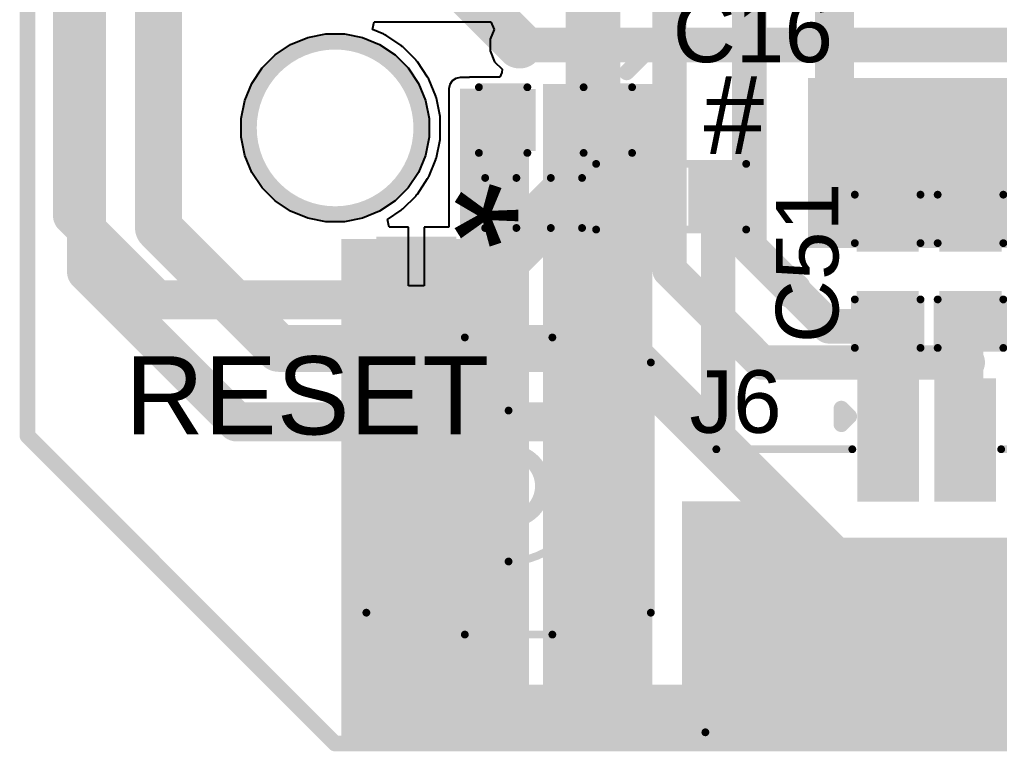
# Model space of a CAD drawing. Header units: millimetres. Extents: x -0.43 to 2.06, y -0.4 to 2.49.
# Drawn here: x -0.202 to 0.425, y -0.399 to 0.069 of the extents above; entities that cross this region are included whole.
import ezdxf

# ---------------------------------------------------------------- set-up
doc = ezdxf.new("R2010")
doc.units = ezdxf.units.MM
doc.header["$MEASUREMENT"] = 0
for name, color, linetype in [('BottomLayer', 5, 'Continuous'), ('Mechanical2', 216, 'Continuous'), ('MultiLayer', 9, 'Continuous'), ('TopLayer', 1, 'Continuous'), ('TopOverlay', 2, 'Continuous'), ('TopPaste', 8, 'Continuous'), ('TopSolder', 216, 'Continuous'), ('ViaHoleLayer', 16, 'Continuous')]:
    doc.layers.add(name, color=color, linetype=linetype)
doc.styles.add('Arial', font='', dxfattribs={"height": 0.2})
doc.styles.get('Arial').set_extended_font_data('Arial')

# ---------------------------------------------------------------- blocks, each defined once
blk = doc.blocks.new('TS_1109S_C_B_59')
at = {"layer": 'TopLayer'}
for points in [[(-0.15551, 0.08071), (-0.10039, 0.08071), (-0.10039, 0.0374), (-0.15551, 0.0374)], [(0.10039, 0.08071), (0.15551, 0.08071), (0.15551, 0.0374), (0.10039, 0.0374)], [(-0.15551, -0.0374), (-0.10039, -0.0374), (-0.10039, -0.08071), (-0.15551, -0.08071)], [(0.10039, -0.0374), (0.15551, -0.0374), (0.15551, -0.08071), (0.10039, -0.08071)]]:
    blk.add_hatch(color=1, dxfattribs=at).paths.add_polyline_path(points)
at = {"layer": 'TopPaste'}
for points in [[(-0.15551, 0.08071), (-0.10039, 0.08071), (-0.10039, 0.0374), (-0.15551, 0.0374)], [(0.10039, 0.08071), (0.15551, 0.08071), (0.15551, 0.0374), (0.10039, 0.0374)], [(-0.15551, -0.0374), (-0.10039, -0.0374), (-0.10039, -0.08071), (-0.15551, -0.08071)], [(0.10039, -0.0374), (0.15551, -0.0374), (0.15551, -0.08071), (0.10039, -0.08071)]]:
    blk.add_hatch(color=8, dxfattribs=at).paths.add_polyline_path(points)
at = {"layer": 'TopSolder'}
for points in [[(-0.15951, 0.08471), (-0.09639, 0.08471), (-0.09639, 0.0334), (-0.15951, 0.0334)], [(0.09639, 0.08471), (0.15951, 0.08471), (0.15951, 0.0334), (0.09639, 0.0334)], [(-0.15951, -0.0334), (-0.09639, -0.0334), (-0.09639, -0.08471), (-0.15951, -0.08471)], [(0.09639, -0.0334), (0.15951, -0.0334), (0.15951, -0.08471), (0.09639, -0.08471)]]:
    blk.add_hatch(color=216, dxfattribs=at).paths.add_polyline_path(points)
at = {"layer": 'TopOverlay', "const_width": 0.005}
for points in [[(0.081, 0.091), (-0.079, 0.091)], [(-0.095, -0.028), (-0.095, 0.028)], [(0.095, -0.028), (0.095, 0.028)], [(0.081, -0.091), (-0.079, -0.091)]]:
    blk.add_lwpolyline(points, dxfattribs=at)
at = {"layer": 'TopOverlay'}
for points, const_width in [([(-0.08025, 0.091, 1), (-0.07775, 0.091, 1)], 0.0025), ([(0.07975, 0.091, 1), (0.08225, 0.091, 1)], 0.0025), ([(0.04826, 0, 1), (-0.04826, 0, 1)], 0.005), ([(-0.09625, 0.028, 1), (-0.09375, 0.028, 1)], 0.0025), ([(0.02193, 0, 1), (-0.02193, 0, 1)], 0.01), ([(0.09375, 0.028, 1), (0.09625, 0.028, 1)], 0.0025), ([(-0.04951, 0, 1), (-0.04701, 0, 1)], 0.0025), ([(-0.02443, 0, 1), (-0.01943, 0, 1)], 0.005), ([(0.01943, 0, 1), (0.02443, 0, 1)], 0.005), ([(0.04701, 0, 1), (0.04951, 0, 1)], 0.0025), ([(-0.09625, -0.028, 1), (-0.09375, -0.028, 1)], 0.0025), ([(0.09375, -0.028, 1), (0.09625, -0.028, 1)], 0.0025), ([(-0.08025, -0.091, 1), (-0.07775, -0.091, 1)], 0.0025), ([(0.07975, -0.091, 1), (0.08225, -0.091, 1)], 0.0025)]:
    blk.add_lwpolyline(points, format="xyb", close=True, dxfattribs=dict(at, const_width=const_width))
blk = doc.blocks.new('RES_0603_85')
at = {"layer": 'TopLayer'}
for points in [[(-0.015, 0.0175), (-0.015, -0.0175), (-0.045, -0.0175), (-0.045, 0.0175)], [(0.045, 0.0175), (0.045, -0.0175), (0.015, -0.0175), (0.015, 0.0175)]]:
    blk.add_hatch(color=1, dxfattribs=at).paths.add_polyline_path(points)
at = {"layer": 'TopPaste'}
for points in [[(-0.015, 0.0175), (-0.015, -0.0175), (-0.045, -0.0175), (-0.045, 0.0175)], [(0.045, 0.0175), (0.045, -0.0175), (0.015, -0.0175), (0.015, 0.0175)]]:
    blk.add_hatch(color=8, dxfattribs=at).paths.add_polyline_path(points)
at = {"layer": 'TopSolder'}
for points in [[(-0.011, 0.0215), (-0.011, -0.0215), (-0.049, -0.0215), (-0.049, 0.0215)], [(0.049, 0.0215), (0.049, -0.0215), (0.011, -0.0215), (0.011, 0.0215)]]:
    blk.add_hatch(color=216, dxfattribs=at).paths.add_polyline_path(points)
at = {"layer": 'TopOverlay', "const_width": 0.005}
for points in [[(-0.048, 0.021), (0.048, 0.021)], [(-0.048, -0.021), (-0.048, 0.021)], [(0.048, -0.021), (0.048, 0.021)], [(-0.048, -0.021), (0.048, -0.021)]]:
    blk.add_lwpolyline(points, dxfattribs=at)
at = {"layer": 'TopOverlay', "const_width": 0.0025}
for points in [[(-0.04925, 0.021, 1), (-0.04675, 0.021, 1)], [(-0.04925, 0.021, 1), (-0.04675, 0.021, 1)], [(0.04675, 0.021, 1), (0.04925, 0.021, 1)], [(0.04675, 0.021, 1), (0.04925, 0.021, 1)], [(-0.04925, -0.021, 1), (-0.04675, -0.021, 1)], [(-0.04925, -0.021, 1), (-0.04675, -0.021, 1)], [(0.04675, -0.021, 1), (0.04925, -0.021, 1)], [(0.04675, -0.021, 1), (0.04925, -0.021, 1)]]:
    blk.add_lwpolyline(points, format="xyb", close=True, dxfattribs=at)
blk = doc.blocks.new('1_25_2PWB_94')
at = {"layer": 'TopLayer'}
for points in [[(-0.04035, 0.08563), (-0.00886, 0.08563), (-0.00886, 0.01476), (-0.04035, 0.01476)], [(0.00886, 0.08563), (0.04035, 0.08563), (0.04035, 0.01476), (0.00886, 0.01476)], [(-0.15256, 0.00689), (-0.08169, 0.00689), (-0.08169, -0.10728), (-0.15256, -0.10728)], [(0.15256, -0.10728), (0.08169, -0.10728), (0.08169, 0.00689), (0.15256, 0.00689)]]:
    blk.add_hatch(color=1, dxfattribs=at).paths.add_polyline_path(points)
at = {"layer": 'TopPaste'}
for points in [[(-0.04035, 0.08563), (-0.00886, 0.08563), (-0.00886, 0.01476), (-0.04035, 0.01476)], [(0.00886, 0.08563), (0.04035, 0.08563), (0.04035, 0.01476), (0.00886, 0.01476)], [(-0.15256, 0.00689), (-0.08169, 0.00689), (-0.08169, -0.10728), (-0.15256, -0.10728)], [(0.15256, -0.10728), (0.08169, -0.10728), (0.08169, 0.00689), (0.15256, 0.00689)]]:
    blk.add_hatch(color=8, dxfattribs=at).paths.add_polyline_path(points)
at = {"layer": 'TopSolder'}
for points in [[(-0.04435, 0.08963), (-0.00486, 0.08963), (-0.00486, 0.01076), (-0.04435, 0.01076)], [(0.00486, 0.08963), (0.04435, 0.08963), (0.04435, 0.01076), (0.00486, 0.01076)], [(-0.15656, 0.01089), (-0.07769, 0.01089), (-0.07769, -0.11128), (-0.15656, -0.11128)], [(0.15656, -0.11128), (0.07769, -0.11128), (0.07769, 0.01089), (0.15656, 0.01089)]]:
    blk.add_hatch(color=216, dxfattribs=at).paths.add_polyline_path(points)
at = {"layer": 'TopOverlay'}
for points, const_width in [([(-0.05461, 0.0602), (-0.05461, 0.0702)], 0.01), ([(-0.05461, 0.0702), (-0.04961, 0.0652)], 0.01), ([(-0.05461, 0.0602), (-0.04961, 0.0652)], 0.01), ([(-0.13461, 0.0442), (-0.04761, 0.0442)], 0.005), ([(0.04761, 0.0442), (0.13461, 0.0442)], 0.005), ([(-0.009, -0.125), (0.001, -0.115)], 0.01), ([(0.001, -0.115), (0.011, -0.125)], 0.01), ([(-0.009, -0.125), (0.011, -0.125)], 0.01), ([(-0.14161, -0.1368), (0.13874, -0.137)], 0.005)]:
    blk.add_lwpolyline(points, dxfattribs=dict(at, const_width=const_width))
for points, const_width in [([(-0.05711, 0.0702, 1), (-0.05211, 0.0702, 1)], 0.005), ([(-0.05711, 0.0702, 1), (-0.05211, 0.0702, 1)], 0.005), ([(-0.05211, 0.0652, 1), (-0.04711, 0.0652, 1)], 0.005), ([(-0.05211, 0.0652, 1), (-0.04711, 0.0652, 1)], 0.005), ([(-0.05711, 0.0602, 1), (-0.05211, 0.0602, 1)], 0.005), ([(-0.05711, 0.0602, 1), (-0.05211, 0.0602, 1)], 0.005), ([(-0.13586, 0.0442, 1), (-0.13336, 0.0442, 1)], 0.0025), ([(-0.04886, 0.0442, 1), (-0.04636, 0.0442, 1)], 0.0025), ([(0.04636, 0.0442, 1), (0.04886, 0.0442, 1)], 0.0025), ([(0.13336, 0.0442, 1), (0.13586, 0.0442, 1)], 0.0025), ([(-0.0015, -0.115, 1), (0.0035, -0.115, 1)], 0.005), ([(-0.0015, -0.115, 1), (0.0035, -0.115, 1)], 0.005), ([(-0.0115, -0.125, 1), (-0.0065, -0.125, 1)], 0.005), ([(-0.0115, -0.125, 1), (-0.0065, -0.125, 1)], 0.005), ([(0.0085, -0.125, 1), (0.0135, -0.125, 1)], 0.005), ([(0.0085, -0.125, 1), (0.0135, -0.125, 1)], 0.005), ([(-0.14286, -0.1368, 1), (-0.14036, -0.1368, 1)], 0.0025), ([(0.13749, -0.137, 1), (0.13999, -0.137, 1)], 0.0025)]:
    blk.add_lwpolyline(points, format="xyb", close=True, dxfattribs=dict(at, const_width=const_width))
blk = doc.blocks.new('CAP_0603_108')
at = {"layer": 'TopLayer'}
for points in [[(-0.015, 0.0175), (-0.015, -0.0175), (-0.045, -0.0175), (-0.045, 0.0175)], [(0.045, 0.0175), (0.045, -0.0175), (0.015, -0.0175), (0.015, 0.0175)]]:
    blk.add_hatch(color=1, dxfattribs=at).paths.add_polyline_path(points)
at = {"layer": 'TopPaste'}
for points in [[(-0.015, 0.0175), (-0.015, -0.0175), (-0.045, -0.0175), (-0.045, 0.0175)], [(0.045, 0.0175), (0.045, -0.0175), (0.015, -0.0175), (0.015, 0.0175)]]:
    blk.add_hatch(color=8, dxfattribs=at).paths.add_polyline_path(points)
at = {"layer": 'TopSolder'}
for points in [[(-0.01264, 0.01986), (-0.01264, -0.01986), (-0.04736, -0.01986), (-0.04736, 0.01986)], [(0.04736, 0.01986), (0.04736, -0.01986), (0.01264, -0.01986), (0.01264, 0.01986)]]:
    blk.add_hatch(color=216, dxfattribs=at).paths.add_polyline_path(points)
at = {"layer": 'TopOverlay', "const_width": 0.005}
for points in [[(-0.049, 0.021), (-0.049, -0.021)], [(-0.049, 0.021), (-0.018, 0.021)], [(0.018, 0.021), (0.049, 0.021)], [(0.049, 0.021), (0.049, -0.021)], [(-0.049, -0.021), (-0.018, -0.021)], [(0.018, -0.021), (0.049, -0.021)]]:
    blk.add_lwpolyline(points, dxfattribs=at)
at = {"layer": 'TopOverlay', "const_width": 0.0025}
for points in [[(-0.05025, 0.021, 1), (-0.04775, 0.021, 1)], [(-0.05025, 0.021, 1), (-0.04775, 0.021, 1)], [(-0.01925, 0.021, 1), (-0.01675, 0.021, 1)], [(0.01675, 0.021, 1), (0.01925, 0.021, 1)], [(0.04775, 0.021, 1), (0.05025, 0.021, 1)], [(0.04775, 0.021, 1), (0.05025, 0.021, 1)], [(-0.05025, -0.021, 1), (-0.04775, -0.021, 1)], [(-0.05025, -0.021, 1), (-0.04775, -0.021, 1)], [(-0.01925, -0.021, 1), (-0.01675, -0.021, 1)], [(0.01675, -0.021, 1), (0.01925, -0.021, 1)], [(0.04775, -0.021, 1), (0.05025, -0.021, 1)], [(0.04775, -0.021, 1), (0.05025, -0.021, 1)]]:
    blk.add_lwpolyline(points, format="xyb", close=True, dxfattribs=at)
blk = doc.blocks.new('CAP_0603_109')
at = {"layer": 'TopLayer'}
for points in [[(-0.015, 0.0175), (-0.015, -0.0175), (-0.045, -0.0175), (-0.045, 0.0175)], [(0.045, 0.0175), (0.045, -0.0175), (0.015, -0.0175), (0.015, 0.0175)]]:
    blk.add_hatch(color=1, dxfattribs=at).paths.add_polyline_path(points)
at = {"layer": 'TopPaste'}
for points in [[(-0.015, 0.0175), (-0.015, -0.0175), (-0.045, -0.0175), (-0.045, 0.0175)], [(0.045, 0.0175), (0.045, -0.0175), (0.015, -0.0175), (0.015, 0.0175)]]:
    blk.add_hatch(color=8, dxfattribs=at).paths.add_polyline_path(points)
at = {"layer": 'TopSolder'}
for points in [[(-0.01264, 0.01986), (-0.01264, -0.01986), (-0.04736, -0.01986), (-0.04736, 0.01986)], [(0.04736, 0.01986), (0.04736, -0.01986), (0.01264, -0.01986), (0.01264, 0.01986)]]:
    blk.add_hatch(color=216, dxfattribs=at).paths.add_polyline_path(points)
at = {"layer": 'TopOverlay', "const_width": 0.005}
for points in [[(-0.049, 0.021), (-0.049, -0.021)], [(-0.049, 0.021), (-0.018, 0.021)], [(0.018, 0.021), (0.049, 0.021)], [(0.049, 0.021), (0.049, -0.021)], [(-0.049, -0.021), (-0.018, -0.021)], [(0.018, -0.021), (0.049, -0.021)]]:
    blk.add_lwpolyline(points, dxfattribs=at)
at = {"layer": 'TopOverlay', "const_width": 0.0025}
for points in [[(-0.05025, 0.021, 1), (-0.04775, 0.021, 1)], [(-0.05025, 0.021, 1), (-0.04775, 0.021, 1)], [(-0.01925, 0.021, 1), (-0.01675, 0.021, 1)], [(0.01675, 0.021, 1), (0.01925, 0.021, 1)], [(0.04775, 0.021, 1), (0.05025, 0.021, 1)], [(0.04775, 0.021, 1), (0.05025, 0.021, 1)], [(-0.05025, -0.021, 1), (-0.04775, -0.021, 1)], [(-0.05025, -0.021, 1), (-0.04775, -0.021, 1)], [(-0.01925, -0.021, 1), (-0.01675, -0.021, 1)], [(0.01675, -0.021, 1), (0.01925, -0.021, 1)], [(0.04775, -0.021, 1), (0.05025, -0.021, 1)], [(0.04775, -0.021, 1), (0.05025, -0.021, 1)]]:
    blk.add_lwpolyline(points, format="xyb", close=True, dxfattribs=at)
blk = doc.blocks.new('CAP_0402_142')
at = {"layer": 'TopLayer'}
for points in [[(-0.0275, -0.0125), (-0.0275, 0.0125), (-0.0095, 0.0125), (-0.0095, -0.0125)], [(0.0095, -0.0125), (0.0095, 0.0125), (0.0275, 0.0125), (0.0275, -0.0125)]]:
    blk.add_hatch(color=1, dxfattribs=at).paths.add_polyline_path(points)
at = {"layer": 'TopPaste'}
for points in [[(-0.0275, -0.0125), (-0.0275, 0.0125), (-0.0095, 0.0125), (-0.0095, -0.0125)], [(0.0095, -0.0125), (0.0095, 0.0125), (0.0275, 0.0125), (0.0275, -0.0125)]]:
    blk.add_hatch(color=8, dxfattribs=at).paths.add_polyline_path(points)
at = {"layer": 'TopSolder'}
for points in [[(-0.02986, -0.01486), (-0.02986, 0.01486), (-0.00714, 0.01486), (-0.00714, -0.01486)], [(0.00714, -0.01486), (0.00714, 0.01486), (0.02986, 0.01486), (0.02986, -0.01486)]]:
    blk.add_hatch(color=216, dxfattribs=at).paths.add_polyline_path(points)
at = {"layer": 'TopOverlay', "const_width": 0.005}
for points in [[(-0.031, -0.016), (-0.031, 0.016)], [(-0.031, 0.016), (-0.011, 0.016)], [(0.011, 0.016), (0.031, 0.016)], [(0.031, -0.016), (0.031, 0.016)], [(-0.031, -0.016), (-0.011, -0.016)], [(0.011, -0.016), (0.031, -0.016)]]:
    blk.add_lwpolyline(points, dxfattribs=at)
at = {"layer": 'TopOverlay', "const_width": 0.0025}
for points in [[(-0.03225, 0.016, 1), (-0.02975, 0.016, 1)], [(-0.03225, 0.016, 1), (-0.02975, 0.016, 1)], [(-0.01225, 0.016, 1), (-0.00975, 0.016, 1)], [(0.00975, 0.016, 1), (0.01225, 0.016, 1)], [(0.02975, 0.016, 1), (0.03225, 0.016, 1)], [(0.02975, 0.016, 1), (0.03225, 0.016, 1)], [(-0.03225, -0.016, 1), (-0.02975, -0.016, 1)], [(-0.03225, -0.016, 1), (-0.02975, -0.016, 1)], [(-0.01225, -0.016, 1), (-0.00975, -0.016, 1)], [(0.00975, -0.016, 1), (0.01225, -0.016, 1)], [(0.02975, -0.016, 1), (0.03225, -0.016, 1)], [(0.02975, -0.016, 1), (0.03225, -0.016, 1)]]:
    blk.add_lwpolyline(points, format="xyb", close=True, dxfattribs=at)
blk = doc.blocks.new('CAP_0603_143')
at = {"layer": 'TopLayer'}
for points in [[(-0.015, 0.0175), (-0.015, -0.0175), (-0.045, -0.0175), (-0.045, 0.0175)], [(0.045, 0.0175), (0.045, -0.0175), (0.015, -0.0175), (0.015, 0.0175)]]:
    blk.add_hatch(color=1, dxfattribs=at).paths.add_polyline_path(points)
at = {"layer": 'TopPaste'}
for points in [[(-0.015, 0.0175), (-0.015, -0.0175), (-0.045, -0.0175), (-0.045, 0.0175)], [(0.045, 0.0175), (0.045, -0.0175), (0.015, -0.0175), (0.015, 0.0175)]]:
    blk.add_hatch(color=8, dxfattribs=at).paths.add_polyline_path(points)
at = {"layer": 'TopSolder'}
for points in [[(-0.01264, 0.01986), (-0.01264, -0.01986), (-0.04736, -0.01986), (-0.04736, 0.01986)], [(0.04736, 0.01986), (0.04736, -0.01986), (0.01264, -0.01986), (0.01264, 0.01986)]]:
    blk.add_hatch(color=216, dxfattribs=at).paths.add_polyline_path(points)
at = {"layer": 'TopOverlay', "const_width": 0.005}
for points in [[(-0.049, -0.021), (-0.049, 0.021)], [(-0.049, 0.021), (-0.018, 0.021)], [(0.018, 0.021), (0.049, 0.021)], [(0.049, -0.021), (0.049, 0.021)], [(-0.049, -0.021), (-0.018, -0.021)], [(0.018, -0.021), (0.049, -0.021)]]:
    blk.add_lwpolyline(points, dxfattribs=at)
at = {"layer": 'TopOverlay', "const_width": 0.0025}
for points in [[(-0.05025, 0.021, 1), (-0.04775, 0.021, 1)], [(-0.05025, 0.021, 1), (-0.04775, 0.021, 1)], [(-0.01925, 0.021, 1), (-0.01675, 0.021, 1)], [(0.01675, 0.021, 1), (0.01925, 0.021, 1)], [(0.04775, 0.021, 1), (0.05025, 0.021, 1)], [(0.04775, 0.021, 1), (0.05025, 0.021, 1)], [(-0.05025, -0.021, 1), (-0.04775, -0.021, 1)], [(-0.05025, -0.021, 1), (-0.04775, -0.021, 1)], [(-0.01925, -0.021, 1), (-0.01675, -0.021, 1)], [(0.01675, -0.021, 1), (0.01925, -0.021, 1)], [(0.04775, -0.021, 1), (0.05025, -0.021, 1)], [(0.04775, -0.021, 1), (0.05025, -0.021, 1)]]:
    blk.add_lwpolyline(points, format="xyb", close=True, dxfattribs=at)

msp = doc.modelspace()

# ---------------------------------------------------------------- hatches: boundary and pattern name
at = {"layer": 'BottomLayer'}
h = msp.add_hatch(color=5, dxfattribs=at)
edge = h.paths.add_edge_path()
edge.add_arc((0.118, 0.053), 0.01181, 0, 360)
h = msp.add_hatch(color=5, dxfattribs=at)
edge = h.paths.add_edge_path()
edge.add_arc((0.31951, -0.01869), 0.01181, 0, 360)
h = msp.add_hatch(color=5, dxfattribs=at)
edge = h.paths.add_edge_path()
edge.add_arc((0.102, -0.089), 0.01181, 0, 360)
h = msp.add_hatch(color=5, dxfattribs=at)
edge = h.paths.add_edge_path()
edge.add_arc((0.293, -0.104), 0.01181, 0, 360)
h = msp.add_hatch(color=5, dxfattribs=at)
edge = h.paths.add_edge_path()
edge.add_arc((0.404, -0.15), 0.01181, 0, 360)
h = msp.add_hatch(color=5, dxfattribs=at)
edge = h.paths.add_edge_path()
edge.add_arc((0.161, -0.188), 0.01181, 0, 360)
h = msp.add_hatch(color=5, dxfattribs=at)
edge = h.paths.add_edge_path()
edge.add_arc((0.245, -0.205), 0.01181, 0, 360)
msp.add_hatch(color=5, dxfattribs=at).paths.add_polyline_path([(0.004, -0.389), (0.627, -0.389), (0.627, -0.356), (0.004, -0.356)])
h = msp.add_hatch(color=5, dxfattribs=at)
edge = h.paths.add_edge_path()
edge.add_arc((0.018, -0.372), 0.01181, 0, 360)
h = msp.add_hatch(color=5, dxfattribs=at)
edge = h.paths.add_edge_path()
edge.add_arc((0.048, -0.372), 0.01181, 0, 360)
h = msp.add_hatch(color=5, dxfattribs=at)
edge = h.paths.add_edge_path()
edge.add_arc((0.078, -0.372), 0.01181, 0, 360)
h = msp.add_hatch(color=5, dxfattribs=at)
edge = h.paths.add_edge_path()
edge.add_arc((0.108, -0.372), 0.01181, 0, 360)
at = {"layer": 'TopLayer'}
h = msp.add_hatch(color=1, dxfattribs=at)
edge = h.paths.add_edge_path()
edge.add_arc((0.118, 0.053), 0.01181, 0, 360)
for points in [[(0.30251, -0.07669), (0.522, -0.07669), (0.522, 0.032), (0.30251, 0.032)], [(0.133, -0.387), (0.203, -0.387), (0.203, 0.028), (0.133, 0.028)], [(0.08, -0.128), (0.124, -0.128), (0.124, 0.025), (0.08, 0.025)], [(0.004, -0.39), (0.124, -0.39), (0.124, -0.071), (0.004, -0.071)], [(0.226, -0.388), (0.531, -0.388), (0.531, -0.262), (0.226, -0.262)]]:
    msp.add_hatch(color=1, dxfattribs=at).paths.add_polyline_path(points)
h = msp.add_hatch(color=1, dxfattribs=at)
edge = h.paths.add_edge_path()
edge.add_arc((0.31951, -0.01869), 0.01181, 0, 360)
h = msp.add_hatch(color=1, dxfattribs=at)
edge = h.paths.add_edge_path()
edge.add_arc((0.102, -0.089), 0.01181, 0, 360)
h = msp.add_hatch(color=1, dxfattribs=at)
edge = h.paths.add_edge_path()
edge.add_arc((0.293, -0.104), 0.01181, 0, 360)
h = msp.add_hatch(color=1, dxfattribs=at)
edge = h.paths.add_edge_path()
edge.add_arc((0.404, -0.15), 0.01181, 0, 360)
h = msp.add_hatch(color=1, dxfattribs=at)
edge = h.paths.add_edge_path()
edge.add_arc((0.161, -0.188), 0.01181, 0, 360)
h = msp.add_hatch(color=1, dxfattribs=at)
edge = h.paths.add_edge_path()
edge.add_arc((0.245, -0.205), 0.01181, 0, 360)
h = msp.add_hatch(color=1, dxfattribs=at)
edge = h.paths.add_edge_path()
edge.add_arc((0.018, -0.372), 0.01181, 0, 360)
h = msp.add_hatch(color=1, dxfattribs=at)
edge = h.paths.add_edge_path()
edge.add_arc((0.048, -0.372), 0.01181, 0, 360)
h = msp.add_hatch(color=1, dxfattribs=at)
edge = h.paths.add_edge_path()
edge.add_arc((0.078, -0.372), 0.01181, 0, 360)
h = msp.add_hatch(color=1, dxfattribs=at)
edge = h.paths.add_edge_path()
edge.add_arc((0.108, -0.372), 0.01181, 0, 360)
at = {"layer": 'ViaHoleLayer'}
h = msp.add_hatch(color=16, dxfattribs=at)
edge = h.paths.add_edge_path()
edge.add_arc((0.118, 0.053), 0.00591, 0, 360)
h = msp.add_hatch(color=16, dxfattribs=at)
edge = h.paths.add_edge_path()
edge.add_arc((0.31951, -0.01869), 0.00591, 0, 360)
h = msp.add_hatch(color=16, dxfattribs=at)
edge = h.paths.add_edge_path()
edge.add_arc((0.102, -0.089), 0.00591, 0, 360)
h = msp.add_hatch(color=16, dxfattribs=at)
edge = h.paths.add_edge_path()
edge.add_arc((0.293, -0.104), 0.00591, 0, 360)
h = msp.add_hatch(color=16, dxfattribs=at)
edge = h.paths.add_edge_path()
edge.add_arc((0.404, -0.15), 0.00591, 0, 360)
h = msp.add_hatch(color=16, dxfattribs=at)
edge = h.paths.add_edge_path()
edge.add_arc((0.161, -0.188), 0.00591, 0, 360)
h = msp.add_hatch(color=16, dxfattribs=at)
edge = h.paths.add_edge_path()
edge.add_arc((0.245, -0.205), 0.00591, 0, 360)
h = msp.add_hatch(color=16, dxfattribs=at)
edge = h.paths.add_edge_path()
edge.add_arc((0.018, -0.372), 0.00591, 0, 360)
h = msp.add_hatch(color=16, dxfattribs=at)
edge = h.paths.add_edge_path()
edge.add_arc((0.048, -0.372), 0.00591, 0, 360)
h = msp.add_hatch(color=16, dxfattribs=at)
edge = h.paths.add_edge_path()
edge.add_arc((0.078, -0.372), 0.00591, 0, 360)
h = msp.add_hatch(color=16, dxfattribs=at)
edge = h.paths.add_edge_path()
edge.add_arc((0.108, -0.372), 0.00591, 0, 360)

# ---------------------------------------------------------------- linework, layer by layer
at = {"layer": 'BottomLayer'}
for points, const_width in [([(-0.159, -0.092), (-0.159, 0.6358)], 0.025), ([(0.265, -0.076), (0.265, 0.2348)], 0.022), ([(0.165, -0.026), (0.165, 0.17)], 0.035), ([(0.31951, -0.01869), (0.31951, 0.17431)], 0.025), ([(-0.113, -0.064), (-0.113, 0.121)], 0.03), ([(0.214, -0.091), (0.214, 0.125)], 0.022), ([(0.072, 0.099), (0.118, 0.053)], 0.03), ([(0.10231, -0.08869), (0.165, -0.026)], 0.035), ([(-0.113, -0.064), (-0.036, -0.141)], 0.03), ([(0.265, -0.076), (0.293, -0.104)], 0.022), ([(-0.159, -0.092), (-0.063, -0.188)], 0.025), ([(0.214, -0.091), (0.273, -0.15)], 0.022), ([(-0.036, -0.141), (0.183, -0.141)], 0.03), ([(0.183, -0.141), (0.375, -0.333)], 0.03), ([(0.273, -0.15), (0.404, -0.15)], 0.022), ([(-0.063, -0.188), (0.161, -0.188)], 0.025), ([(0.375, -0.333), (1.659, -0.333)], 0.03)]:
    msp.add_lwpolyline(points, dxfattribs=dict(at, const_width=const_width))
for points, const_width in [([(0.1105, 0.053, 1), (0.1255, 0.053, 1)], 0.015), ([(0.31326, -0.01869, 1), (0.32576, -0.01869, 1)], 0.0125), ([(0.15625, -0.026, 1), (0.17375, -0.026, 1)], 0.0175), ([(0.15625, -0.026, 1), (0.17375, -0.026, 1)], 0.0175), ([(-0.1205, -0.064, 1), (-0.1055, -0.064, 1)], 0.015), ([(-0.1205, -0.064, 1), (-0.1055, -0.064, 1)], 0.015), ([(0.2595, -0.076, 1), (0.2705, -0.076, 1)], 0.011), ([(0.2595, -0.076, 1), (0.2705, -0.076, 1)], 0.011), ([(0.09356, -0.08869, 1), (0.11106, -0.08869, 1)], 0.0175), ([(-0.16525, -0.092, 1), (-0.15275, -0.092, 1)], 0.0125), ([(-0.16525, -0.092, 1), (-0.15275, -0.092, 1)], 0.0125), ([(0.2085, -0.091, 1), (0.2195, -0.091, 1)], 0.011), ([(0.2085, -0.091, 1), (0.2195, -0.091, 1)], 0.011), ([(0.2875, -0.104, 1), (0.2985, -0.104, 1)], 0.011), ([(-0.0435, -0.141, 1), (-0.0285, -0.141, 1)], 0.015), ([(-0.0435, -0.141, 1), (-0.0285, -0.141, 1)], 0.015), ([(0.1755, -0.141, 1), (0.1905, -0.141, 1)], 0.015), ([(0.1755, -0.141, 1), (0.1905, -0.141, 1)], 0.015), ([(0.2675, -0.15, 1), (0.2785, -0.15, 1)], 0.011), ([(0.2675, -0.15, 1), (0.2785, -0.15, 1)], 0.011), ([(0.3985, -0.15, 1), (0.4095, -0.15, 1)], 0.011), ([(-0.06925, -0.188, 1), (-0.05675, -0.188, 1)], 0.0125), ([(-0.06925, -0.188, 1), (-0.05675, -0.188, 1)], 0.0125), ([(0.15475, -0.188, 1), (0.16725, -0.188, 1)], 0.0125), ([(0.3675, -0.333, 1), (0.3825, -0.333, 1)], 0.015), ([(0.3675, -0.333, 1), (0.3825, -0.333, 1)], 0.015)]:
    msp.add_lwpolyline(points, format="xyb", close=True, dxfattribs=dict(at, const_width=const_width))
at = {"layer": 'Mechanical2', "const_width": 0.01}
for points in [[(-0.19685, -0.19685), (-0.19685, 2.48032)], [(-0.19685, -0.19685), (0, -0.3937)], [(0, -0.3937), (1.81102, -0.3937)]]:
    msp.add_lwpolyline(points, dxfattribs=at)
for points in [[(-0.05512, 0, -1), (0.05512, 0)], [(0.05512, 0, -1), (-0.05512, 0)]]:
    msp.add_lwpolyline(points, format="xyb", dxfattribs=at)
at = {"layer": 'Mechanical2', "const_width": 0.005}
for points in [[(-0.05762, 0, 1), (-0.05262, 0, 1)], [(-0.05762, 0, 1), (-0.05262, 0, 1)], [(0.05262, 0, 1), (0.05762, 0, 1)], [(0.05262, 0, 1), (0.05762, 0, 1)], [(-0.19935, -0.19685, 1), (-0.19435, -0.19685, 1)], [(-0.19935, -0.19685, 1), (-0.19435, -0.19685, 1)], [(-0.0025, -0.3937, 1), (0.0025, -0.3937, 1)], [(-0.0025, -0.3937, 1), (0.0025, -0.3937, 1)]]:
    msp.add_lwpolyline(points, format="xyb", close=True, dxfattribs=at)
at = {"layer": 'MultiLayer'}
for p, q in [((-0.02848, 0.05329), (-0.01754, 0.05782)), ((-0.01754, 0.05782), (-0.00592, 0.06013)), ((-0.00592, 0.06013), (0.00592, 0.06013)), ((0.00592, 0.06013), (0.01754, 0.05782)), ((0.01754, 0.05782), (0.02848, 0.05329)), ((-0.03833, 0.04671), (-0.02848, 0.05329)), ((0.02848, 0.05329), (0.03833, 0.04671)), ((-0.04671, 0.03833), (-0.03833, 0.04671)), ((0.03833, 0.04671), (0.04671, 0.03833)), ((-0.05329, 0.02848), (-0.04671, 0.03833)), ((0.04671, 0.03833), (0.05329, 0.02848)), ((-0.05782, 0.01754), (-0.05329, 0.02848)), ((0.05329, 0.02848), (0.05782, 0.01754)), ((-0.06013, 0.00592), (-0.05782, 0.01754)), ((0.05782, 0.01754), (0.06013, 0.00592)), ((-0.06013, 0), (-0.06013, 0.00592)), ((-0.06013, 0), (-0.06013, 0)), ((-0.06013, -0.00592), (-0.06013, 0)), ((0.06013, 0.00592), (0.06013, 0)), ((0.06013, 0), (0.06013, -0.00592)), ((-0.05782, -0.01754), (-0.06013, -0.00592)), ((0.06013, -0.00592), (0.05782, -0.01754)), ((-0.05329, -0.02848), (-0.05782, -0.01754)), ((0.05782, -0.01754), (0.05329, -0.02848)), ((-0.04671, -0.03833), (-0.05329, -0.02848)), ((0.05329, -0.02848), (0.04671, -0.03833)), ((-0.03833, -0.04671), (-0.04671, -0.03833)), ((0.04671, -0.03833), (0.03833, -0.04671)), ((-0.02848, -0.05329), (-0.03833, -0.04671)), ((0.03833, -0.04671), (0.02848, -0.05329)), ((-0.01754, -0.05782), (-0.02848, -0.05329)), ((0.02848, -0.05329), (0.01754, -0.05782)), ((-0.00592, -0.06013), (-0.01754, -0.05782)), ((0.00592, -0.06013), (-0.00592, -0.06013)), ((0.01754, -0.05782), (0.00592, -0.06013))]:
    msp.add_line(p, q, dxfattribs=at)
at = {"layer": 'TopLayer'}
for p, q in [((0.02402, 0.06286), (0.02502, 0.06786)), ((0.03121, 0.05988), (0.02402, 0.06286)), ((0.02502, 0.06786), (0.09973, 0.06786)), ((0.10172, 0.06286), (0.09919, 0.05674)), ((0.09973, 0.06786), (0.10172, 0.06286)), ((0.0318, 0.05949), (0.03121, 0.05988)), ((0.03245, 0.05922), (0.0318, 0.05949)), ((0.0423, 0.05264), (0.03245, 0.05922)), ((0.09919, 0.05674), (0.09919, 0.04926)), ((0.04279, 0.05215), (0.0423, 0.05264)), ((0.04338, 0.05176), (0.04279, 0.05215)), ((0.05176, 0.04338), (0.04338, 0.05176)), ((0.09919, 0.04926), (0.10205, 0.04234)), ((0.05215, 0.04279), (0.05176, 0.04338)), ((0.05264, 0.0423), (0.05215, 0.04279)), ((0.05922, 0.03245), (0.05264, 0.0423)), ((0.10205, 0.04234), (0.1069, 0.0375)), ((0.05949, 0.0318), (0.05922, 0.03245)), ((0.05988, 0.03121), (0.05949, 0.0318)), ((0.07727, 0.03159), (0.07495, 0.03005)), ((0.08, 0.03214), (0.07727, 0.03159)), ((0.086, 0.03214), (0.08, 0.03214)), ((0.10536, 0.0325), (0.086, 0.0325)), ((0.086, 0.0325), (0.086, 0.03214)), ((0.10663, 0.03542), (0.10536, 0.0325)), ((0.1069, 0.0375), (0.10663, 0.03542)), ((0.06442, 0.02027), (0.05988, 0.03121)), ((0.07341, 0.02773), (0.07286, 0.025)), ((0.07495, 0.03005), (0.07341, 0.02773)), ((0.06455, 0.01958), (0.06442, 0.02027)), ((0.06482, 0.01893), (0.06455, 0.01958)), ((0.06713, 0.00731), (0.06482, 0.01893)), ((0.07286, 0.025), (0.07286, -0.06349)), ((0.06713, 0.00661), (0.06713, 0.00731)), ((0.06727, 0.00592), (0.06713, 0.00661)), ((0.06727, -0.00592), (0.06727, 0.00592)), ((0.06713, -0.00661), (0.06727, -0.00592)), ((0.06482, -0.01893), (0.06713, -0.00732)), ((0.06713, -0.00732), (0.06713, -0.00661)), ((0.05988, -0.03122), (0.06442, -0.02027)), ((0.06442, -0.02027), (0.06455, -0.01958)), ((0.06455, -0.01958), (0.06482, -0.01893)), ((0.05949, -0.0318), (0.05988, -0.03122)), ((0.05264, -0.0423), (0.05922, -0.03245)), ((0.05922, -0.03245), (0.05949, -0.0318)), ((0.04338, -0.05176), (0.05176, -0.04338)), ((0.05176, -0.04338), (0.05215, -0.0428)), ((0.05215, -0.0428), (0.05264, -0.0423)), ((0.03355, -0.05849), (0.0423, -0.05264)), ((0.0423, -0.05264), (0.04279, -0.05215)), ((0.04279, -0.05215), (0.04338, -0.05176)), ((0.03466, -0.06339), (0.03355, -0.05849)), ((0.03472, -0.06349), (0.03466, -0.06339)), ((0.04695, -0.06349), (0.03472, -0.06349)), ((0.04695, -0.10105), (0.04695, -0.06349)), ((0.07286, -0.06349), (0.05695, -0.06349)), ((0.05695, -0.06349), (0.05695, -0.10105)), ((0.05695, -0.10105), (0.04695, -0.10105))]:
    msp.add_line(p, q, dxfattribs=at)
for points, const_width in [([(-0.168, -0.056), (-0.168, 0.231)], 0.025), ([(0.118, 0.053), (0.54151, 0.053)], 0.022), ([(0.40651, -0.02435), (0.44786, 0.017)], 0.022), ([(0.178, -0.045), (0.18269, -0.04031)], 0.022), ([(0.245, -0.205), (0.245, -0.044)], 0.022), ([(-0.168, -0.056), (-0.114, -0.11)], 0.025), ([(0.0215, -0.11), (0.03, -0.1185)], 0.035), ([(0.293, -0.104), (0.3159, -0.1269)], 0.022), ([(-0.114, -0.11), (0.0215, -0.11)], 0.025), ([(0.03, -0.125), (0.03, -0.1185)], 0.035), ([(0.34951, -0.12569), (0.35351, -0.12169)], 0.022), ([(0.35351, -0.12169), (0.35371, -0.12189)], 0.022), ([(0.35371, -0.1993), (0.35371, -0.12189)], 0.022), ([(0.40438, -0.12569), (0.40838, -0.12169)], 0.022), ([(0.40838, -0.12169), (0.41051, -0.12169)], 0.022), ([(0.3159, -0.1269), (0.33412, -0.1269)], 0.022), ([(0.33412, -0.1269), (0.33533, -0.12569)], 0.022), ([(0.33533, -0.12569), (0.34951, -0.12569)], 0.022), ([(0.40381, -0.1978), (0.40381, -0.12569)], 0.022), ([(0.40438, -0.12569), (0.40481, -0.12569)], 0.022), ([(0.40438, -0.1955), (0.40438, -0.19044)], 0.022), ([(0.40312, -0.1995), (0.40481, -0.1978)], 0.022), ([(0.35371, -0.1993), (0.35391, -0.1995)], 0.022)]:
    msp.add_lwpolyline(points, dxfattribs=dict(at, const_width=const_width))
for points, const_width in [([(0.1125, 0.053, 1), (0.1235, 0.053, 1)], 0.011), ([(0.40101, -0.02435, 1), (0.41201, -0.02435, 1)], 0.011), ([(0.17719, -0.04031, 1), (0.18819, -0.04031, 1)], 0.011), ([(0.1725, -0.045, 1), (0.1835, -0.045, 1)], 0.011), ([(0.2395, -0.044, 1), (0.2505, -0.044, 1)], 0.011), ([(-0.17425, -0.056, 1), (-0.16175, -0.056, 1)], 0.0125), ([(-0.17425, -0.056, 1), (-0.16175, -0.056, 1)], 0.0125), ([(0.01275, -0.11, 1), (0.03025, -0.11, 1)], 0.0175), ([(0.2875, -0.104, 1), (0.2985, -0.104, 1)], 0.011), ([(-0.12025, -0.11, 1), (-0.10775, -0.11, 1)], 0.0125), ([(-0.12025, -0.11, 1), (-0.10775, -0.11, 1)], 0.0125), ([(0.01525, -0.11, 1), (0.02775, -0.11, 1)], 0.0125), ([(0.02125, -0.1185, 1), (0.03875, -0.1185, 1)], 0.0175), ([(0.02125, -0.1185, 1), (0.03875, -0.1185, 1)], 0.0175), ([(0.02125, -0.125, 1), (0.03875, -0.125, 1)], 0.0175), ([(0.34801, -0.12169, 1), (0.35901, -0.12169, 1)], 0.011), ([(0.34801, -0.12169, 1), (0.35901, -0.12169, 1)], 0.011), ([(0.34821, -0.12189, 1), (0.35921, -0.12189, 1)], 0.011), ([(0.34821, -0.12189, 1), (0.35921, -0.12189, 1)], 0.011), ([(0.40288, -0.12169, 1), (0.41388, -0.12169, 1)], 0.011), ([(0.40288, -0.12169, 1), (0.41388, -0.12169, 1)], 0.011), ([(0.40501, -0.12169, 1), (0.41601, -0.12169, 1)], 0.011), ([(0.3104, -0.1269, 1), (0.3214, -0.1269, 1)], 0.011), ([(0.3104, -0.1269, 1), (0.3214, -0.1269, 1)], 0.011), ([(0.32862, -0.1269, 1), (0.33962, -0.1269, 1)], 0.011), ([(0.32862, -0.1269, 1), (0.33962, -0.1269, 1)], 0.011), ([(0.32983, -0.12569, 1), (0.34083, -0.12569, 1)], 0.011), ([(0.32983, -0.12569, 1), (0.34083, -0.12569, 1)], 0.011), ([(0.34401, -0.12569, 1), (0.35501, -0.12569, 1)], 0.011), ([(0.34401, -0.12569, 1), (0.35501, -0.12569, 1)], 0.011), ([(0.39831, -0.12569, 1), (0.40931, -0.12569, 1)], 0.011), ([(0.39888, -0.12569, 1), (0.40988, -0.12569, 1)], 0.011), ([(0.39888, -0.12569, 1), (0.40988, -0.12569, 1)], 0.011), ([(0.39931, -0.12569, 1), (0.41031, -0.12569, 1)], 0.011), ([(0.39888, -0.19044, 1), (0.40988, -0.19044, 1)], 0.011), ([(0.39831, -0.1978, 1), (0.40931, -0.1978, 1)], 0.011), ([(0.39888, -0.1955, 1), (0.40988, -0.1955, 1)], 0.011), ([(0.39931, -0.1978, 1), (0.41031, -0.1978, 1)], 0.011), ([(0.2395, -0.205, 1), (0.2505, -0.205, 1)], 0.011), ([(0.34821, -0.1993, 1), (0.35921, -0.1993, 1)], 0.011), ([(0.34821, -0.1993, 1), (0.35921, -0.1993, 1)], 0.011), ([(0.34841, -0.1995, 1), (0.35941, -0.1995, 1)], 0.011), ([(0.39762, -0.1995, 1), (0.40862, -0.1995, 1)], 0.011)]:
    msp.add_lwpolyline(points, format="xyb", close=True, dxfattribs=dict(at, const_width=const_width))
at = {"layer": 'TopOverlay', "const_width": 0.01}
msp.add_lwpolyline([(0.1865, 0.0355), (0.2035, 0.0525)], dxfattribs=at)
at = {"layer": 'TopOverlay', "const_width": 0.005}
for points in [[(0.201, 0.0525, 1), (0.206, 0.0525, 1)], [(0.184, 0.0355, 1), (0.189, 0.0355, 1)]]:
    msp.add_lwpolyline(points, format="xyb", close=True, dxfattribs=at)

# ---------------------------------------------------------------- block references
for name, p in [('CAP_0603_143', (0.141, 0.005)), ('RES_0603_85', (0.215, -0.044)), ('CAP_0402_142', (0.127, -0.048)), ('1_25_2PWB_94', (0.37851, -0.24969))]:
    msp.add_blockref(name, p)
for name, p, rotation in [('CAP_0603_108', (0.35351, -0.09169), 90), ('CAP_0603_109', (0.40651, -0.09169), 90), ('TS_1109S_C_B_59', (0.111, -0.229), 270)]:
    msp.add_blockref(name, p, dxfattribs=dict(rotation=rotation))

# ---------------------------------------------------------------- texts
at = {"layer": 'TopOverlay', "style": 'Arial'}
for s, p in [('C16', (0.21602, 0.04201)), ('J6', (0.22668, -0.19499))]:
    msp.add_text(s, height=0.04, dxfattribs=at).set_placement(p)
for s, height, rotation, p in [('#', 0.05, 360, (0.23564, -0.01668)), ('*', 0.08, 270, (0.03727, -0.03415)), ('C51', 0.04, 90, (0.32199, -0.13765)), ('RESET', 0.05, 360, (-0.13436, -0.19603))]:
    msp.add_text(s, height=height, rotation=rotation, dxfattribs=at).set_placement(p)

doc.saveas('drawing.dxf')
